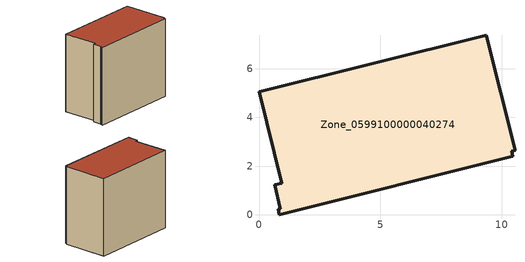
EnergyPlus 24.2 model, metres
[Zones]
Zone_0599100000040274
 floor ground (C_G): 0.64,1.22 0.93,1.29 0,5.06 9.36,7.38 10.54,2.65 10.4,2.61 10.46,2.4 0.83,0 0.78,0.22 0.88,0.24 z0
 wall outside (C_F): 0.93,1.29 0.64,1.22 0.88,0.24 0.78,0.22 0.83,0 10.46,2.4 10.4,2.61 10.54,2.65 9.36,7.38 0,5.06 0.93,1.29 z0:8.41
 roof outside (C_R): 0.83,0 10.46,2.4 10.4,2.61 10.54,2.65 9.36,7.38 0,5.06 0.93,1.29 0.64,1.22 0.88,0.24 0.78,0.22 z8.41
[BUILDING]
Pand.0599100000040274: North Axis=0; Terrain=City; Loads Convergence Tolerance Value=0.04; Temperature Convergence Tolerance Value=0.4; Solar Distribution=FullExterior; Maximum Number of Warmup Days=25; Minimum Number of Warmup Days=1
[Site:Location]
Rotterdam.The.Hague.AP_ZH_NLD Design_Conditions: Latitude=51.96; Longitude=4.45; Time Zone=1; Elevation=-4.5
[SITE:GROUNDTEMPERATURE:BUILDINGSURFACE]
18, 18, 18, 18, 18, 18, 18, 18, 18, 18, 18, 18
[MATERIAL] Thermal Absorptance=0.9; Solar Absorptance=0.7; Visible Absorptance=0.7
Name | Roughness | Thickness | Conductivity | Density | Specific Heat
G.TI.1975-1991 | MediumSmooth | 0.15 | 0.288461 | 540 | 1210
F.TI.1975-1991 | Rough | 0.3 | 0.230769 | 1920 | 840
R.TI.1975-1991 | MediumRough | 0.2 | 0.153846 | 1500 | 1000
[CONSTRUCTION]
C_G: G.TI.1975-1991
C_F: F.TI.1975-1991
C_R: R.TI.1975-1991
[ZONE]
Zone_0599100000040274: Type=1; Multiplier=1; Ceiling Height=Autocalculate; Volume=Autocalculate; Floor Area=autocalculate; Part of Total Floor Area=Yes
[ZONEINFILTRATION:DESIGNFLOWRATE]
Infil_Zone_0599100000040274: Zone or ZoneList or Space or SpaceList=Zone_0599100000040274; Schedule=AlwaysOn; Design Flow Rate Calculation Method=Flow/Area; Flow Rate per Floor Area=0.003; Constant Term Coefficient=1; Temperature Term Coefficient=0; Velocity Term Coefficient=0; Velocity Squared Term Coefficient=0
[HVACTEMPLATE:ZONE:IDEALLOADSAIRSYSTEM]
Zone_0599100000040274: Maximum Heating Supply Air Temperature=50; Minimum Cooling Supply Air Temperature=13; Maximum Heating Supply Air Humidity Ratio=0.0156; Minimum Cooling Supply Air Humidity Ratio=0.0077; Heating Limit=NoLimit; Cooling Limit=NoLimit; Dehumidification Control Type=ConstantSensibleHeatRatio; Cooling Sensible Heat Ratio=0.7; Dehumidification Setpoint=60; Humidification Control Type=None; Humidification Setpoint=30; Outdoor Air Method=None; Outdoor Air Flow Rate per Person=0.00944; Outdoor Air Flow Rate per Zone Floor Area=0; Outdoor Air Flow Rate per Zone=0; Demand Controlled Ventilation Type=None; Outdoor Air Economizer Type=NoEconomizer; Heat Recovery Type=None; Sensible Heat Recovery Effectiveness=0.7; Latent Heat Recovery Effectiveness=0.65
[ZONECONTROL:THERMOSTAT]
ThermostatControl_Zone_0599100000040274: Zone or ZoneList=Zone_0599100000040274; Control Type Schedule=DualSetpointControlType; Control 1=Thermostat_Zone_0599100000040274; Temperature Difference Between Cutout And Setpoint=0
[THERMOSTATSETPOINT:DUALSETPOINT]
Thermostat_Zone_0599100000040274: Heating Setpoint Temperature Schedule=HeatingSetpoint_Zone_0599100000040274; Cooling Setpoint Temperature Schedule=CoolingSetpoint_Zone_0599100000040274
[SCHEDULE:COMPACT]
HeatingSetpoint_Zone_0599100000040274: Through: 12/31, For: AllDays, Until: 24:00, 21
CoolingSetpoint_Zone_0599100000040274: Through: 12/31, For: AllDays, Until: 24:00, 24
DualSetpointControlType: Through: 12/31, For: AllDays, Until: 24:00, 4
AlwaysOn: Through: 12/31, For: AllDays, Until: 24:00, 1
